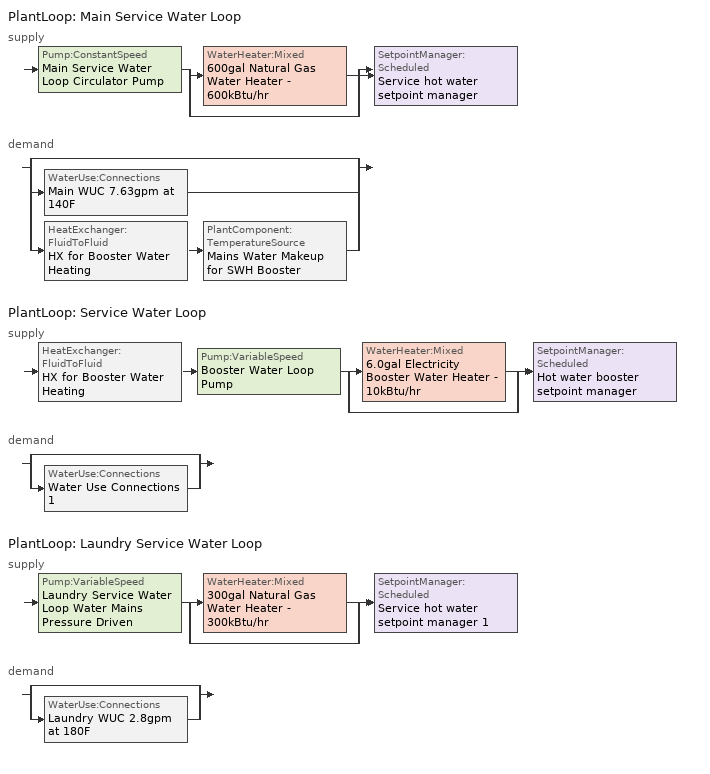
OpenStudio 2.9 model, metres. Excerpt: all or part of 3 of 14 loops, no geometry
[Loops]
PlantLoop 'Main Service Water Loop'
 supply: Pump:ConstantSpeed 'Main Service Water Loop Circulator Pump' > split
  | WaterHeater:Mixed '600gal Natural Gas Water Heater - 600kBtu/hr'
  | bypass
  join > SetpointManager:Scheduled 'Service hot water setpoint manager'
 demand: split
  | bypass
  | WaterUse:Connections 'Main WUC 7.63gpm at 140F'
  | HeatExchanger:FluidToFluid 'HX for Booster Water Heating' > PlantComponent:TemperatureSource 'Mains Water Makeup for SWH Booster'
PlantLoop 'Service Water Loop'
 supply: HeatExchanger:FluidToFluid 'HX for Booster Water Heating' > Pump:VariableSpeed 'Booster Water Loop Pump' > split
  | WaterHeater:Mixed '6.0gal Electricity Booster Water Heater - 10kBtu/hr'
  | bypass
  join > SetpointManager:Scheduled 'Hot water booster setpoint manager'
 demand: split
  | bypass
  | WaterUse:Connections 'Water Use Connections 1'
PlantLoop 'Laundry Service Water Loop'
 supply: Pump:VariableSpeed 'Laundry Service Water Loop Water Mains Pressure Driven' > split
  | WaterHeater:Mixed '300gal Natural Gas Water Heater - 300kBtu/hr'
  | bypass
  join > SetpointManager:Scheduled 'Service hot water setpoint manager 1'
 demand: split
  | bypass
  | WaterUse:Connections 'Laundry WUC 2.8gpm at 180F'
[Sizing:Zone]
Basement ZN: Zone Cooling Design Supply Air Temperature Input Method=SupplyAirTemperature; Zone Cooling Design Supply Air Temperature {C}=12.7778; Zone Cooling Design Supply Air Temperature Difference {deltaC}=11.11; Zone Heating Design Supply Air Temperature Input Method=SupplyAirTemperature; Zone Heating Design Supply Air Temperature {C}=40; Zone Heating Design Supply Air Temperature Difference {deltaC}=11.11; Zone Cooling Design Supply Air Humidity Ratio {kg-H2O/kg-air}=0.0085; Zone Heating Design Supply Air Humidity Ratio {kg-H2O/kg-air}=0.008; Cooling Design Air Flow Method=DesignDayWithLimit; Heating Design Air Flow Method=DesignDay; Account for Dedicated Outdoor Air System=No; Dedicated Outdoor Air System Control Strategy=NeutralSupplyAir; Dedicated Outdoor Air Low Setpoint Temperature for Design {C}=autosize; Dedicated Outdoor Air High Setpoint Temperature for Design {C}=autosize
[PlantLoop] Glycol Concentration=0; Plant Loop Volume {m3}=Autocalculate; Load Distribution Scheme=Optimal
Name | Maximum Loop Temperature {C} | Minimum Loop Temperature {C}
Main Service Water Loop; Laundry Service Water Loop | 60 | 10
Service Water Loop
[Sizing:Plant] Loop Type=Heating; Loop Design Temperature Difference {deltaC}=5; Sizing Option=NonCoincident; Zone Timesteps in Averaging Window=1; Coincident Sizing Factor Mode=None
Name | Design Loop Exit Temperature {C}
Main Service Water Loop | 60
Service Water Loop; Laundry Service Water Loop | 82.2222
[SetpointManager:Scheduled] Control Variable=Temperature
Name | Schedule
Service hot water setpoint manager | Service Water Loop Temp - 140F
Hot water booster setpoint manager | Service Water Booster Temp - 180.00000000000006F
Service hot water setpoint manager 1 | Service Water Loop Temp - 180F
[Pump:VariableSpeed] Motor Efficiency=1; Pump Control Type=Continuous; Skin Loss Radiative Fraction=0.5; Design Power Sizing Method=PowerPerFlowPerPressure; Design Electric Power per Unit Flow Rate {W/(m3/s)}=348701.1; Design Shaft Power per Unit Flow Rate per Unit Head {W-s/m3-Pa}=1.28205; Design Minimum Flow Rate Fraction=0
Name | Rated Pump Head {Pa} | Rated Power Consumption {W} | Minimum Flow Rate {m3/s}
Booster Water Loop Pump | 0 | 0 | 0
Laundry Service Water Loop Water Mains Pressure Driven | 0.001
[Pump:ConstantSpeed]
Main Service Water Loop Circulator Pump: Rated Flow Rate {m3/s}=autosize; Rated Pump Head {Pa}=29891; Rated Power Consumption {W}=autosize; Motor Efficiency=0.3; Fraction of Motor Inefficiencies to Fluid Stream=0; Pump Control Type=Intermittent; Design Power Sizing Method=PowerPerFlowPerPressure; Design Electric Power per Unit Flow Rate {W/(m3/s)}=348701.1; Design Shaft Power per Unit Flow Rate per Unit Head {W-s/m3-Pa}=1.28205
[WaterHeater:Mixed] Deadband Temperature Difference {deltaC}=2; Heater Control Type=Cycle; Off Cycle Parasitic Heat Fraction to Tank=0.8; Use Side Effectiveness=1; Source Side Effectiveness=1; Use Side Design Flow Rate {m3/s}=autosize; Source Side Design Flow Rate {m3/s}=autosize; Indirect Water Heating Recovery Time {hr}=1.5; Source Side Flow Control Mode=IndirectHeatPrimarySetpoint
Name | Tank Volume {m3} | Setpoint Temperature Schedule | Maximum Temperature Limit {C} | Heater Maximum Capacity {W} | Heater Fuel Type | Heater Thermal Efficiency | Off Cycle Parasitic Fuel Consumption Rate {W} | Off Cycle Parasitic Fuel Type | On Cycle Parasitic Fuel Consumption Rate {W} | On Cycle Parasitic Fuel Type | Ambient Temperature Indicator | Ambient Temperature Thermal Zone | Off Cycle Loss Coefficient to Ambient Temperature {W/K} | On Cycle Loss Coefficient to Ambient Temperature {W/K} | Ambient Temperature Schedule
600gal Natural Gas Water Heater - 600kBtu/hr | 2.27125 | Service Water Loop Temp - 140F | 60 | 175843 | NaturalGas | 0.78 | 20036.8 | NaturalGas | 20036.8 | NaturalGas | ThermalZone | Basement ZN | 6 | 6
6.0gal Electricity Booster Water Heater - 10kBtu/hr | 0.0227125 | Service Water Booster Temp - 180.00000000000006F | 82.2222 | 2999.88 | Electricity | 1 | 0 | Electricity | 0 | Electricity | Schedule |  | 1.053 | 1.053 | Water Heater Ambient Temp Schedule - 71.6
300gal Natural Gas Water Heater - 300kBtu/hr | 1.13562 | Service Water Loop Temp - 180F | 82.2222 | 87921.3 | NaturalGas | 0.78 | 0 | NaturalGas | 0 | NaturalGas | Schedule |  | 6 | 6 | Water Heater Ambient Temp Schedule - 71.6f
[WaterUse:Connections]
Name | Water Use Equipment Name 1
Main WUC 7.63gpm at 140F | Main Service Water Use 7.63gpm at 140F
Water Use Connections 1 | Booster Water Fixture - 0.58 gpm at 180F
Laundry WUC 2.8gpm at 180F | Laundry Service Water Use 2.8gpm at 180F
[WaterUse:Equipment:Definition]
Name | Peak Flow Rate {m3/s} | Target Temperature Schedule | Sensible Fraction Schedule | Latent Fraction Schedule
Main Service Water Use Def 7.63gpm | 0.000481378 | Mixed Water At Faucet Temp - 140F | Fraction Sensible - 0.2 | Fraction Latent - 0.05
Booster Water Fixture Def - 0.58 gpm | 3.65923e-05 | Mixed Water At Faucet Temp - 180F
Laundry Service Water Use Def 2.8gpm | 0.000176653 | Mixed Water At Faucet Temp - 180F 1 | Fraction Sensible - 0.2 | Fraction Latent - 0.05
[WaterUse:Equipment]
Name | Water Use Equipment Definition | Flow Rate Fraction Schedule
Main Service Water Use 7.63gpm at 140F | Main Service Water Use Def 7.63gpm | Hospital BLDG_SWH_SCH
Booster Water Fixture - 0.58 gpm at 180F | Booster Water Fixture Def - 0.58 gpm | Hospital BLDG_SWH_SCH
Laundry Service Water Use 2.8gpm at 180F | Laundry Service Water Use Def 2.8gpm | Hospital LAUNDRY_SWH_SCH
[HeatExchanger:FluidToFluid]
HX for Booster Water Heating: Loop Demand Side Design Flow Rate {m3/s}=autosize; Loop Supply Side Design Flow Rate {m3/s}=autosize; Heat Exchange Model Type=Ideal; Heat Exchanger U-Factor Times Area Value {W/K}=autosize; Control Type=UncontrolledOn; Minimum Temperature Difference to Activate Heat Exchanger {deltaC}=0.01; Heat Transfer Metering End Use Type=LoopToLoop; Component Override Cooling Control Temperature Mode=Loop; Sizing Factor=1; Operation Minimum Temperature Limit {C}=0; Operation Maximum Temperature Limit {C}=100
[PlantComponent:TemperatureSource]
Mains Water Makeup for SWH Booster: Design Volume Flow Rate {m3/s}=autosize; Temperature Specification Type=Scheduled; Source Temperature {C}=8; Source Temperature Schedule=Mains Water Temperature
[Schedule:Constant]
Mains Water Temperature: Value=10
[Schedule:Ruleset]
Service Water Loop Temp - 140F: Default Day Schedule=Service Water Loop Temp - 140F Default
Fraction Sensible - 0.2: Default Day Schedule=Fraction Sensible - 0.2 Default
Fraction Latent - 0.05: Default Day Schedule=Fraction Latent - 0.05 Default
Mixed Water At Faucet Temp - 140F: Default Day Schedule=Mixed Water At Faucet Temp - 140F Default
Hospital BLDG_SWH_SCH: Default Day Schedule=Hospital BLDG_SWH_SCH Default; Summer Design Day Schedule=Hospital BLDG_SWH_SCH Summer Design Day; Winter Design Day Schedule=Hospital BLDG_SWH_SCH Winter Design Day
Service Water Booster Temp - 180.00000000000006F: Default Day Schedule=Service Water Booster Temp - 180.00000000000006F Default
Water Heater Ambient Temp Schedule - 71.6: Default Day Schedule=Water Heater Ambient Temp Schedule - 71.6 Default
Mixed Water At Faucet Temp - 180F: Default Day Schedule=Mixed Water At Faucet Temp - 180F Default
Service Water Loop Temp - 180F: Default Day Schedule=Service Water Loop Temp - 180F Default
Water Heater Ambient Temp Schedule - 71.6f: Default Day Schedule=Water Heater Ambient Temp Schedule - 71.6f Default
Mixed Water At Faucet Temp - 180F 1: Default Day Schedule=Mixed Water At Faucet Temp - 180F Default 1
Hospital LAUNDRY_SWH_SCH: Default Day Schedule=Hospital LAUNDRY_SWH_SCH Default; Summer Design Day Schedule=Hospital LAUNDRY_SWH_SCH Summer Design Day; Winter Design Day Schedule=Hospital LAUNDRY_SWH_SCH Winter Design Day
[Schedule:Day]
Service Water Loop Temp - 140F Default; Mixed Water At Faucet Temp - 140F Default: 24, 0, 60
Fraction Sensible - 0.2 Default: 24, 0, 0.2
Fraction Latent - 0.05 Default: 24, 0, 0.05
Hospital BLDG_SWH_SCH Default: 8, 0, 0, 16, 0, 0.01, 24, 0, 0
Hospital BLDG_SWH_SCH Summer Design Day; Hospital BLDG_SWH_SCH SmrDsn|Wkdy Day: 7, 0, 0, 8, 0, 0.17, 9, 0, 0.58, 10, 0, 0.66, 11, 0, 0.78, 12, 0, 0.82, 13, 0, 0.71, 14, 0, 0.82, 15, 0, 0.78, 16, 0, 0.74, 17, 0, 0.63, 18, 0, 0.41, 21, 0, 0.18, 22, 0, 0.1, 24, 0, 0
Hospital BLDG_SWH_SCH Winter Design Day; Hospital BLDG_SWH_SCH WntrDsn|Sat Day: 7, 0, 0, 8, 0, 0.01, 9, 0, 0.2, 10, 0, 0.28, 12, 0, 0.3, 14, 0, 0.24, 17, 0, 0.23, 19, 0, 0.1, 24, 0, 0
Service Water Booster Temp - 180.00000000000006F Default; Mixed Water At Faucet Temp - 180F Default; Service Water Loop Temp - 180F Default; Mixed Water At Faucet Temp - 180F Default 1: 24, 0, 82.2222
Water Heater Ambient Temp Schedule - 71.6 Default; Water Heater Ambient Temp Schedule - 71.6f Default: 24, 0, 22
Hospital LAUNDRY_SWH_SCH Default; Hospital LAUNDRY_SWH_SCH Winter Design Day; Hospital LAUNDRY_SWH_SCH Summer Design Day: 8, 0, 0, 15, 0, 1, 24, 0, 0
[Schedule:Rule] Schedule Ruleset=Hospital BLDG_SWH_SCH; Date Specification Type=DateRange; Start Month=1; Start Day=1; End Month=12; End Day=31
Name | Rule Order | Day Schedule | Apply Monday | Apply Tuesday | Apply Wednesday | Apply Thursday | Apply Friday | Apply Saturday
Schedule Rule 35 | 1 | Hospital BLDG_SWH_SCH SmrDsn|Wkdy Day | Yes | Yes | Yes | Yes | Yes
Schedule Rule 36 | 0 | Hospital BLDG_SWH_SCH WntrDsn|Sat Day |  |  |  |  |  | Yes
